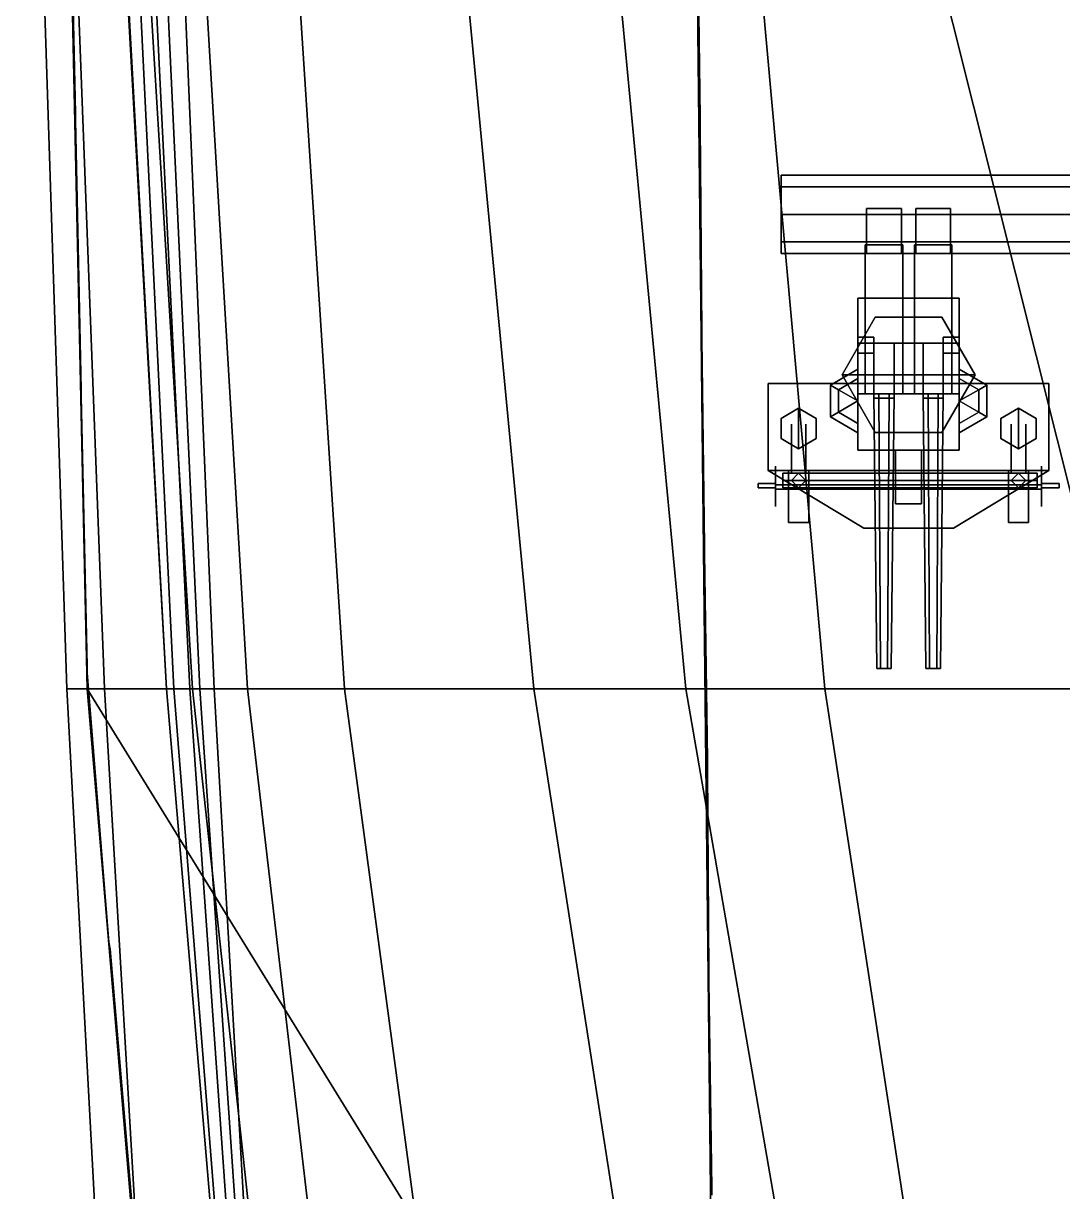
# Model space of a CAD drawing. Header units: millimetres. Extents: x -12 to 12, y -117 to 93.
# Drawn here: x -10.66 to -3.48, y -29.41 to -21.33 of the extents above; entities that cross this region are included whole.
import ezdxf

# ---------------------------------------------------------------- set-up
doc = ezdxf.new("R2010")
doc.units = ezdxf.units.MM
doc.header["$MEASUREMENT"] = 0
for name, color, linetype in [('barrel', 1, 'Continuous'), ('railings', 6, 'Continuous'), ('sleeve', 5, 'Continuous'), ('supersctucture', 3, 'Continuous'), ('turret', 2, 'Continuous')]:
    doc.layers.add(name, color=color, linetype=linetype)

msp = doc.modelspace()

# ---------------------------------------------------------------- linework, layer by layer
at = {"color": 2}
for points in [[(-5.5, -2.11, 28.78), (-5.46, -2.11, 28.74), (0, -22.46, 18.73), (-0.04, -22.47, 18.77)], [(-5.46, -2.11, 28.82), (-5.5, -2.11, 28.78), (-0.04, -22.47, 18.77), (0, -22.47, 18.81)], [(-5.46, -2.11, 28.74), (-5.42, -2.11, 28.78), (0.04, -22.47, 18.77), (0, -22.46, 18.73)], [(-5.42, -2.11, 28.78), (-5.46, -2.11, 28.82), (0, -22.47, 18.81), (0.04, -22.47, 18.77)]]:
    msp.add_3dface(points, dxfattribs=at)
for points in [[(-10.42, -16.72, 6.13), (-10.66, -16.72, 5.76), (-10.36, -25.93, 5.76), (-10.22, -25.93, 6.17)], [(-10.66, -16.72, 5.76), (-10.66, -16.72, 5.36), (-10.36, -25.93, 5.57), (-10.36, -25.93, 5.76)], [(-10.66, -16.72, 5.36), (-10.45, -16.72, 4.67), (-10.1, -25.93, 4.67), (-10.36, -25.93, 5.57)], [(-10.45, -16.72, 4.67), (-9.73, -16.72, 1.37), (-9.34, -25.93, 1.27), (-10.1, -25.93, 4.67)], [(-10.19, -16.72, -1.9), (-10.05, -16.72, -2.68), (-9.49, -25.93, -2.42), (-9.67, -25.93, -1.25)], [(-10.18, -16.72, -0.83), (-10.19, -16.72, -1.44), (-9.67, -25.93, -1.25), (-9.67, -25.93, -0.38)], [(-10.19, -16.72, -1.44), (-10.19, -16.72, -1.9), (-9.67, -25.93, -1.25)], [(-10.07, -16.72, -0.06), (-10.18, -16.72, -0.83), (-9.67, -25.93, -0.38), (-9.62, -25.93, -0.06)], [(-9.96, -16.72, 0.39), (-10.07, -16.72, -0.06), (-9.62, -25.93, -0.06), (-9.51, -25.93, 0.39)], [(-10.05, -16.72, -2.68), (-9.66, -16.72, -3.7), (-9.11, -25.93, -3.36), (-9.49, -25.93, -2.42)], [(-9.87, -16.72, 0.7), (-9.96, -16.72, 0.39), (-9.51, -25.93, 0.39), (-9.44, -25.93, 0.7)], [(-9.73, -16.72, 1.13), (-9.87, -16.72, 0.7), (-9.44, -25.93, 0.7), (-9.34, -25.93, 1.03)], [(-9.73, -16.72, 1.37), (-9.73, -16.72, 1.13), (-9.34, -25.93, 1.03), (-9.34, -25.93, 1.27)], [(-9.66, -16.72, -3.7), (-9.04, -16.72, -4.63), (-8.44, -25.93, -4.42), (-9.11, -25.93, -3.36)], [(-9.04, -16.72, -4.63), (-8.01, -16.72, -5.66), (-7.13, -25.93, -5.56), (-8.44, -25.93, -4.42)], [(-8.01, -16.72, -5.66), (-6.95, -16.72, -6.34), (-6.08, -25.93, -6.11), (-7.13, -25.93, -5.56)], [(-6.95, -16.72, -6.34), (-5.95, -16.72, -6.84), (-5.12, -25.93, -6.51), (-6.08, -25.93, -6.11)], [(-5.95, -16.72, -6.84), (-5.39, -16.72, -7.02), (-3.08, -25.93, -6.88), (-5.12, -25.93, -6.51)], [(0, -25.93, -7.11), (-3.08, -25.93, -6.88), (-5.39, -16.72, -7.02), (0, -16.72, -7.11)], [(-5.42, -22.8409, 13.6909), (-5.42, -22.38, 13.5), (-5.42, -22.4591, 13.3091), (-5.42, -22.92, 13.5)], [(-5.42, -22.65, 13.77), (-5.42, -22.4591, 13.6909), (-5.42, -22.38, 13.5), (-5.42, -22.8409, 13.6909)], [(-1.14, -22.38, 13.5), (-1.16, -22.4591, 13.3091), (-5.42, -22.4591, 13.3091), (-5.42, -22.38, 13.5)], [(-1.16, -22.4591, 13.6909), (-1.14, -22.38, 13.5), (-5.42, -22.38, 13.5), (-5.42, -22.4591, 13.6909)], [(-5.42, -22.92, 13.5), (-5.42, -22.4591, 13.3091), (-5.42, -22.65, 13.23), (-5.42, -22.8409, 13.3091)], [(-1.16, -22.4591, 13.3091), (-1.18, -22.65, 13.23), (-5.42, -22.65, 13.23), (-5.42, -22.4591, 13.3091)], [(-1.18, -22.65, 13.77), (-1.16, -22.4591, 13.6909), (-5.42, -22.4591, 13.6909), (-5.42, -22.65, 13.77)], [(-1.18, -22.65, 13.23), (-1.13, -22.8409, 13.3091), (-5.42, -22.8409, 13.3091), (-5.42, -22.65, 13.23)], [(-1.13, -22.8409, 13.6909), (-1.18, -22.65, 13.77), (-5.42, -22.65, 13.77), (-5.42, -22.8409, 13.6909)], [(-1.13, -22.8409, 13.3091), (-1.1, -22.92, 13.5), (-5.42, -22.92, 13.5), (-5.42, -22.8409, 13.3091)], [(-1.1, -22.92, 13.5), (-1.13, -22.8409, 13.6909), (-5.42, -22.8409, 13.6909), (-5.42, -22.92, 13.5)], [(-10.36, -25.93, 5.76), (-10.36, -25.93, 5.57), (-9.87, -34.99, 5.72), (-9.87, -34.99, 5.92)], [(-10.36, -25.93, 5.57), (-10.1, -25.93, 4.67), (-9.57, -34.99, 4.67), (-9.87, -34.99, 5.72)], [(-10.22, -25.93, 6.17), (-10.36, -25.93, 5.76), (-9.87, -34.99, 5.92), (-9.45, -34.99, 6.25)], [(-10.1, -25.93, 4.67), (-9.34, -25.93, 1.27), (-8.82, -34.99, 1.34), (-9.57, -34.99, 4.67)], [(-9.67, -25.93, -1.25), (-9.49, -25.93, -2.42), (-8.51, -34.99, -2.42), (-8.9, -34.99, -0.78)], [(-9.62, -25.93, -0.06), (-9.67, -25.93, -0.38), (-8.9, -34.99, -0.05), (-8.9, -34.99, 0.39)], [(-9.67, -25.93, -0.38), (-9.67, -25.93, -1.25), (-8.9, -34.99, -0.78), (-8.9, -34.99, -0.05)], [(-9.51, -25.93, 0.39), (-9.62, -25.93, -0.06), (-8.9, -34.99, 0.39), (-8.87, -34.99, 0.7)], [(-9.44, -25.93, 0.7), (-9.51, -25.93, 0.39), (-8.87, -34.99, 0.7), (-8.82, -34.99, 1.03)], [(-9.49, -25.93, -2.42), (-9.11, -25.93, -3.36), (-8.05, -34.99, -3.36), (-8.51, -34.99, -2.42)], [(-9.34, -25.93, 1.03), (-9.44, -25.93, 0.7), (-8.82, -34.99, 1.03)], [(-9.34, -25.93, 1.27), (-9.34, -25.93, 1.03), (-8.82, -34.99, 1.03), (-8.82, -34.99, 1.34)], [(-9.11, -25.93, -3.36), (-8.44, -25.93, -4.42), (-7.22, -34.99, -4.42), (-8.05, -34.99, -3.36)], [(-8.44, -25.93, -4.42), (-7.13, -25.93, -5.56), (-5.72, -34.99, -5.46), (-7.22, -34.99, -4.42)], [(-7.13, -25.93, -5.56), (-6.08, -25.93, -6.11), (-4.51, -34.99, -6.11), (-5.72, -34.99, -5.46)], [(-6.08, -25.93, -6.11), (-5.12, -25.93, -6.51), (-3.73, -34.99, -6.39), (-4.51, -34.99, -6.11)], [(-5.12, -25.93, -6.51), (-3.08, -25.93, -6.88), (-1.73, -34.99, -6.88), (-3.73, -34.99, -6.39)]]:
    msp.add_3dface(points)
at = {"layer": 'barrel'}
for points in [[(-4.78, -23.89, 10.28), (-4.745, -23.89, 10.2194), (-4.735, -25.79, 10.2367), (-4.76, -25.79, 10.28)], [(-4.745, -23.89, 10.3406), (-4.78, -23.89, 10.28), (-4.76, -25.79, 10.28), (-4.735, -25.79, 10.3233)], [(-4.745, -23.89, 10.2194), (-4.675, -23.89, 10.2194), (-4.685, -25.79, 10.2367), (-4.735, -25.79, 10.2367)], [(-4.675, -23.89, 10.3406), (-4.745, -23.89, 10.3406), (-4.735, -25.79, 10.3233), (-4.685, -25.79, 10.3233)], [(-4.675, -23.89, 10.2194), (-4.64, -23.89, 10.28), (-4.66, -25.79, 10.28), (-4.685, -25.79, 10.2367)], [(-4.64, -23.89, 10.28), (-4.675, -23.89, 10.3406), (-4.685, -25.79, 10.3233), (-4.66, -25.79, 10.28)], [(-4.44, -23.89, 10.28), (-4.405, -23.89, 10.2194), (-4.395, -25.79, 10.2367), (-4.42, -25.79, 10.28)], [(-4.405, -23.89, 10.3406), (-4.44, -23.89, 10.28), (-4.42, -25.79, 10.28), (-4.395, -25.79, 10.3233)], [(-4.405, -23.89, 10.2194), (-4.335, -23.89, 10.2194), (-4.345, -25.79, 10.2367), (-4.395, -25.79, 10.2367)], [(-4.335, -23.89, 10.3406), (-4.405, -23.89, 10.3406), (-4.395, -25.79, 10.3233), (-4.345, -25.79, 10.3233)], [(-4.335, -23.89, 10.2194), (-4.3, -23.89, 10.28), (-4.32, -25.79, 10.28), (-4.345, -25.79, 10.2367)], [(-4.3, -23.89, 10.28), (-4.335, -23.89, 10.3406), (-4.345, -25.79, 10.3233), (-4.32, -25.79, 10.28)], [(-4.66, -25.79, 10.28), (-4.76, -25.79, 10.28), (-4.735, -25.79, 10.2367), (-4.685, -25.79, 10.2367)], [(-4.685, -25.79, 10.3233), (-4.735, -25.79, 10.3233), (-4.76, -25.79, 10.28), (-4.66, -25.79, 10.28)], [(-4.345, -25.79, 10.3233), (-4.395, -25.79, 10.3233), (-4.42, -25.79, 10.28), (-4.32, -25.79, 10.28)], [(-4.32, -25.79, 10.28), (-4.42, -25.79, 10.28), (-4.395, -25.79, 10.2367), (-4.345, -25.79, 10.2367)]]:
    msp.add_3dface(points, dxfattribs=at)
at = {"layer": 'railings'}
for points in [[(-10.34, -20.09, 7.27), (-10.34, -20.09, 7.32), (-10.3, -21.95, 7.33), (-10.3, -21.95, 7.28)], [(-10.3, -21.95, 7.28), (-10.3, -21.95, 7.33), (-10.34, -20.09, 7.32), (-10.34, -20.09, 7.27)], [(-10.3, -21.95, 6.76), (-10.3, -21.95, 6.81), (-10.34, -20.09, 6.8), (-10.34, -20.09, 6.75)], [(-10.34, -20.09, 6.75), (-10.34, -20.09, 6.8), (-10.3, -21.95, 6.81), (-10.3, -21.95, 6.76)], [(-6, -20.55, 9.79), (-6, -20.55, 9.84), (-5.98, -21.98, 9.84), (-5.98, -21.98, 9.79)], [(-5.98, -21.98, 9.79), (-5.98, -21.98, 9.84), (-6, -20.55, 9.84), (-6, -20.55, 9.79)], [(-5.98, -21.98, 9.27), (-5.98, -21.98, 9.32), (-6, -20.55, 9.32), (-6, -20.55, 9.27)], [(-6, -20.55, 9.27), (-6, -20.55, 9.32), (-5.98, -21.98, 9.32), (-5.98, -21.98, 9.27)], [(-10.3, -22, 6.15), (-10.3, -21.95, 6.15), (-10.3, -21.95, 7.33), (-10.3, -22, 7.33)], [(-10.3, -22, 7.33), (-10.3, -21.95, 7.33), (-10.3, -21.95, 6.15), (-10.3, -22, 6.15)], [(-10.3, -22, 7.28), (-10.3, -22, 7.33), (-10.26, -23.86, 7.34), (-10.26, -23.86, 7.29)], [(-10.26, -23.86, 7.29), (-10.26, -23.86, 7.34), (-10.3, -22, 7.33), (-10.3, -22, 7.28)], [(-10.26, -23.86, 6.77), (-10.26, -23.86, 6.82), (-10.3, -22, 6.81), (-10.3, -22, 6.76)], [(-10.3, -22, 6.76), (-10.3, -22, 6.81), (-10.26, -23.86, 6.82), (-10.26, -23.86, 6.77)], [(-5.98, -22.03, 8.75), (-5.98, -21.98, 8.75), (-5.98, -21.98, 9.84), (-5.98, -22.03, 9.84)], [(-5.98, -22.03, 9.84), (-5.98, -21.98, 9.84), (-5.98, -21.98, 8.75), (-5.98, -22.03, 8.75)], [(-5.97, -23.46, 9.79), (-5.97, -23.46, 9.84), (-5.98, -22.03, 9.84), (-5.98, -22.03, 9.79)], [(-5.98, -22.03, 9.79), (-5.98, -22.03, 9.84), (-5.97, -23.46, 9.84), (-5.97, -23.46, 9.79)], [(-5.98, -22.03, 9.27), (-5.98, -22.03, 9.32), (-5.97, -23.46, 9.32), (-5.97, -23.46, 9.27)], [(-5.97, -23.46, 9.27), (-5.97, -23.46, 9.32), (-5.98, -22.03, 9.32), (-5.98, -22.03, 9.27)], [(-5.97, -23.51, 9.84), (-5.97, -23.46, 9.84), (-5.97, -23.46, 8.75), (-5.97, -23.51, 8.75)], [(-5.97, -23.51, 8.75), (-5.97, -23.46, 8.75), (-5.97, -23.46, 9.84), (-5.97, -23.51, 9.84)], [(-5.97, -23.51, 9.79), (-5.97, -23.51, 9.84), (-5.95, -24.94, 9.84), (-5.95, -24.94, 9.79)], [(-5.95, -24.94, 9.79), (-5.95, -24.94, 9.84), (-5.97, -23.51, 9.84), (-5.97, -23.51, 9.79)], [(-5.95, -24.94, 9.27), (-5.95, -24.94, 9.32), (-5.97, -23.51, 9.32), (-5.97, -23.51, 9.27)], [(-5.97, -23.51, 9.27), (-5.97, -23.51, 9.32), (-5.95, -24.94, 9.32), (-5.95, -24.94, 9.27)], [(-10.26, -23.91, 7.34), (-10.26, -23.86, 7.34), (-10.26, -23.86, 6.16), (-10.26, -23.91, 6.16)], [(-10.26, -23.91, 6.16), (-10.26, -23.86, 6.16), (-10.26, -23.86, 7.34), (-10.26, -23.91, 7.34)], [(-10.22, -25.77, 7.29), (-10.22, -25.77, 7.34), (-10.26, -23.91, 7.34), (-10.26, -23.91, 7.29)], [(-10.26, -23.91, 7.29), (-10.26, -23.91, 7.34), (-10.22, -25.77, 7.34), (-10.22, -25.77, 7.29)], [(-10.26, -23.91, 6.77), (-10.26, -23.91, 6.82), (-10.22, -25.77, 6.82), (-10.22, -25.77, 6.77)], [(-10.22, -25.77, 6.77), (-10.22, -25.77, 6.82), (-10.26, -23.91, 6.82), (-10.26, -23.91, 6.77)], [(-5.95, -24.99, 8.75), (-5.95, -24.94, 8.75), (-5.95, -24.94, 9.84), (-5.95, -24.99, 9.84)], [(-5.95, -24.99, 9.84), (-5.95, -24.94, 9.84), (-5.95, -24.94, 8.75), (-5.95, -24.99, 8.75)], [(-5.93, -26.42, 9.79), (-5.93, -26.42, 9.84), (-5.95, -24.99, 9.84), (-5.95, -24.99, 9.79)], [(-5.95, -24.99, 9.79), (-5.95, -24.99, 9.84), (-5.93, -26.42, 9.84), (-5.93, -26.42, 9.79)], [(-5.95, -24.99, 9.27), (-5.95, -24.99, 9.32), (-5.93, -26.42, 9.32), (-5.93, -26.42, 9.27)], [(-5.93, -26.42, 9.27), (-5.93, -26.42, 9.32), (-5.95, -24.99, 9.32), (-5.95, -24.99, 9.27)], [(-10.22, -25.82, 7.34), (-10.22, -25.77, 7.34), (-10.22, -25.77, 6.16), (-10.22, -25.82, 6.16)], [(-10.22, -25.82, 6.16), (-10.22, -25.77, 6.16), (-10.22, -25.77, 7.34), (-10.22, -25.82, 7.34)], [(-10.07, -27.68, 7.31), (-10.07, -27.68, 7.36), (-10.22, -25.82, 7.34), (-10.22, -25.82, 7.29)], [(-10.22, -25.82, 7.29), (-10.22, -25.82, 7.34), (-10.07, -27.68, 7.36), (-10.07, -27.68, 7.31)], [(-10.22, -25.82, 6.77), (-10.22, -25.82, 6.82), (-10.07, -27.68, 6.84), (-10.07, -27.68, 6.79)], [(-10.07, -27.68, 6.79), (-10.07, -27.68, 6.84), (-10.22, -25.82, 6.82), (-10.22, -25.82, 6.77)], [(-5.93, -26.47, 9.84), (-5.93, -26.42, 9.84), (-5.93, -26.42, 8.75), (-5.93, -26.47, 8.75)], [(-5.93, -26.47, 8.75), (-5.93, -26.42, 8.75), (-5.93, -26.42, 9.84), (-5.93, -26.47, 9.84)], [(-5.93, -26.47, 9.79), (-5.93, -26.47, 9.84), (-5.92, -27.9, 9.84), (-5.92, -27.9, 9.79)], [(-5.92, -27.9, 9.79), (-5.92, -27.9, 9.84), (-5.93, -26.47, 9.84), (-5.93, -26.47, 9.79)], [(-5.92, -27.9, 9.27), (-5.92, -27.9, 9.32), (-5.93, -26.47, 9.32), (-5.93, -26.47, 9.27)], [(-5.93, -26.47, 9.27), (-5.93, -26.47, 9.32), (-5.92, -27.9, 9.32), (-5.92, -27.9, 9.27)], [(-10.06, -27.73, 7.36), (-10.07, -27.68, 7.36), (-10.07, -27.68, 6.18), (-10.06, -27.73, 6.18)], [(-10.06, -27.73, 6.18), (-10.07, -27.68, 6.18), (-10.07, -27.68, 7.36), (-10.06, -27.73, 7.36)], [(-9.9, -29.59, 7.33), (-9.9, -29.59, 7.38), (-10.06, -27.73, 7.36), (-10.06, -27.73, 7.31)], [(-10.06, -27.73, 7.31), (-10.06, -27.73, 7.36), (-9.9, -29.59, 7.38), (-9.9, -29.59, 7.33)], [(-10.06, -27.73, 6.79), (-10.06, -27.73, 6.84), (-9.9, -29.59, 6.86), (-9.9, -29.59, 6.81)], [(-9.9, -29.59, 6.81), (-9.9, -29.59, 6.86), (-10.06, -27.73, 6.84), (-10.06, -27.73, 6.79)], [(-5.92, -27.95, 8.75), (-5.92, -27.9, 8.75), (-5.92, -27.9, 9.84), (-5.92, -27.95, 9.84)], [(-5.92, -27.95, 9.84), (-5.92, -27.9, 9.84), (-5.92, -27.9, 8.75), (-5.92, -27.95, 8.75)], [(-5.9, -29.38, 9.79), (-5.9, -29.38, 9.84), (-5.92, -27.95, 9.84), (-5.92, -27.95, 9.79)], [(-5.92, -27.95, 9.79), (-5.92, -27.95, 9.84), (-5.9, -29.38, 9.84), (-5.9, -29.38, 9.79)], [(-5.92, -27.95, 9.27), (-5.92, -27.95, 9.32), (-5.9, -29.38, 9.32), (-5.9, -29.38, 9.27)], [(-5.9, -29.38, 9.27), (-5.9, -29.38, 9.32), (-5.92, -27.95, 9.32), (-5.92, -27.95, 9.27)], [(-5.9, -29.43, 9.84), (-5.9, -29.38, 9.84), (-5.9, -29.38, 8.75), (-5.9, -29.43, 8.75)], [(-5.9, -29.43, 8.75), (-5.9, -29.38, 8.75), (-5.9, -29.38, 9.84), (-5.9, -29.43, 9.84)]]:
    msp.add_3dface(points, dxfattribs=at)
at = {"layer": 'sleeve'}
for points in [[(-4.83, -22.61, 10.09), (-4.83, -22.92, 10.09), (-4.83, -22.92, 10.4), (-4.83, -22.61, 10.4)], [(-4.59, -22.61, 10.4), (-4.59, -22.61, 10.09), (-4.83, -22.61, 10.09), (-4.83, -22.61, 10.4)], [(-4.83, -22.61, 10.4), (-4.83, -22.92, 10.4), (-4.59, -22.92, 10.4), (-4.59, -22.61, 10.4)], [(-4.59, -22.61, 10.09), (-4.59, -22.92, 10.09), (-4.83, -22.92, 10.09), (-4.83, -22.61, 10.09)], [(-4.59, -22.92, 10.4), (-4.59, -22.92, 10.09), (-4.59, -22.61, 10.09), (-4.59, -22.61, 10.4)], [(-4.49, -22.61, 10.4), (-4.49, -22.92, 10.4), (-4.25, -22.92, 10.4), (-4.25, -22.61, 10.4)], [(-4.25, -22.61, 10.4), (-4.25, -22.61, 10.09), (-4.49, -22.61, 10.09), (-4.49, -22.61, 10.4)], [(-4.49, -22.61, 10.09), (-4.49, -22.92, 10.09), (-4.49, -22.92, 10.4), (-4.49, -22.61, 10.4)], [(-4.25, -22.61, 10.09), (-4.25, -22.92, 10.09), (-4.49, -22.92, 10.09), (-4.49, -22.61, 10.09)], [(-4.25, -22.92, 10.4), (-4.25, -22.92, 10.09), (-4.25, -22.61, 10.09), (-4.25, -22.61, 10.4)], [(-4.84, -22.86, 10.15), (-4.84, -23.89, 10.15), (-4.84, -23.89, 10.47), (-4.84, -22.86, 10.47)], [(-4.84, -22.86, 10.47), (-4.84, -23.89, 10.47), (-4.58, -23.89, 10.47), (-4.58, -22.86, 10.47)], [(-4.58, -22.86, 10.15), (-4.58, -23.89, 10.15), (-4.84, -23.89, 10.15), (-4.84, -22.86, 10.15)], [(-4.58, -22.86, 10.47), (-4.58, -22.86, 10.15), (-4.84, -22.86, 10.15), (-4.84, -22.86, 10.47)], [(-4.83, -22.92, 10.15), (-4.83, -22.92, 10.09), (-4.59, -22.92, 10.09), (-4.59, -22.92, 10.15)], [(-4.58, -23.89, 10.47), (-4.58, -23.89, 10.15), (-4.58, -22.86, 10.15), (-4.58, -22.86, 10.47)], [(-4.24, -22.86, 10.15), (-4.24, -23.89, 10.15), (-4.5, -23.89, 10.15), (-4.5, -22.86, 10.15)], [(-4.24, -22.86, 10.47), (-4.24, -22.86, 10.15), (-4.5, -22.86, 10.15), (-4.5, -22.86, 10.47)], [(-4.5, -22.86, 10.15), (-4.5, -23.89, 10.15), (-4.5, -23.89, 10.47), (-4.5, -22.86, 10.47)], [(-4.5, -22.86, 10.47), (-4.5, -23.89, 10.47), (-4.24, -23.89, 10.47), (-4.24, -22.86, 10.47)], [(-4.49, -22.92, 10.15), (-4.49, -22.92, 10.09), (-4.25, -22.92, 10.09), (-4.25, -22.92, 10.15)], [(-4.24, -23.89, 10.47), (-4.24, -23.89, 10.15), (-4.24, -22.86, 10.15), (-4.24, -22.86, 10.47)], [(-4.19, -23.23, 9.96), (-4.19, -23.54, 9.74), (-4.89, -23.54, 9.74), (-4.89, -23.23, 9.96)], [(-4.89, -23.23, 9.96), (-4.89, -23.54, 9.74), (-4.89, -23.54, 10.15), (-4.89, -23.23, 10.15)], [(-4.89, -23.23, 10.15), (-4.89, -23.54, 10.15), (-4.19, -23.54, 10.15), (-4.19, -23.23, 10.15)], [(-4.19, -23.23, 10.15), (-4.19, -23.23, 9.96), (-4.89, -23.23, 9.96), (-4.89, -23.23, 10.15)], [(-4.19, -23.54, 10.15), (-4.19, -23.54, 9.74), (-4.19, -23.23, 9.96), (-4.19, -23.23, 10.15)], [(-4.89, -23.54, 10.15), (-4.89, -23.54, 9.74), (-4.19, -23.54, 9.74), (-4.19, -23.54, 10.15)], [(-4.78, -23.54, 9.74), (-4.78, -23.92, 9.74), (-4.78, -23.92, 10.15), (-4.78, -23.54, 10.15)], [(-4.64, -23.54, 9.74), (-4.64, -23.92, 9.74), (-4.78, -23.92, 9.74), (-4.78, -23.54, 9.74)], [(-4.64, -23.92, 10.15), (-4.64, -23.92, 9.74), (-4.64, -23.54, 9.74), (-4.64, -23.54, 10.15)], [(-4.44, -23.54, 9.74), (-4.44, -23.92, 9.74), (-4.44, -23.92, 10.15), (-4.44, -23.54, 10.15)], [(-4.3, -23.54, 9.74), (-4.3, -23.92, 9.74), (-4.44, -23.92, 9.74), (-4.44, -23.54, 9.74)], [(-4.3, -23.92, 10.15), (-4.3, -23.92, 9.74), (-4.3, -23.54, 9.74), (-4.3, -23.54, 10.15)], [(-4.84, -23.89, 10.47), (-4.84, -23.89, 10.15), (-4.58, -23.89, 10.15), (-4.58, -23.89, 10.47)], [(-4.78, -23.89, 10.15), (-4.78, -23.92, 10.15), (-4.64, -23.92, 10.15), (-4.64, -23.89, 10.15)], [(-4.5, -23.89, 10.47), (-4.5, -23.89, 10.15), (-4.24, -23.89, 10.15), (-4.24, -23.89, 10.47)], [(-4.44, -23.89, 10.15), (-4.44, -23.92, 10.15), (-4.3, -23.92, 10.15), (-4.3, -23.89, 10.15)], [(-4.78, -23.92, 10.15), (-4.78, -23.92, 9.74), (-4.64, -23.92, 9.74), (-4.64, -23.92, 10.15)], [(-4.44, -23.92, 10.15), (-4.44, -23.92, 9.74), (-4.3, -23.92, 9.74), (-4.3, -23.92, 10.15)]]:
    msp.add_3dface(points, dxfattribs=at)
at = {"layer": 'supersctucture'}
for points in [[(-10.42, -16.72, 6.13), (-10.22, -25.93, 6.17), (-5.87, -32.98, 6.18), (-6.13, -9.15, 6.09)], [(-6.13, -9.15, 8.75), (-5.87, -32.98, 8.75), (5.87, -32.98, 8.75), (6.13, -9.15, 8.75)], [(-6.13, -9.15, 6.09), (-5.87, -32.98, 6.18), (-5.87, -32.98, 8.75), (-6.13, -9.15, 8.75)], [(-10.22, -25.93, 6.17), (-9.45, -34.99, 6.25), (-9.45, -34.99, 6.25), (-5.87, -32.98, 6.18)]]:
    msp.add_3dface(points, dxfattribs=at)
at = {"layer": 'turret'}
for points in [[(-4.31, -23.3616, 8.95), (-4.77, -23.3616, 8.95), (-5, -23.76, 8.95), (-4.08, -23.76, 8.95)], [(-4.77, -23.3616, 8.75), (-5, -23.76, 8.75), (-5, -23.76, 8.95), (-4.77, -23.3616, 8.95)], [(-4.31, -23.3616, 8.75), (-4.77, -23.3616, 8.75), (-4.77, -23.3616, 8.95), (-4.31, -23.3616, 8.95)], [(-4.08, -23.76, 8.75), (-4.31, -23.3616, 8.75), (-4.31, -23.3616, 8.95), (-4.08, -23.76, 8.95)], [(-4.89, -23.61, 9.67), (-4.89, -23.89, 9.67), (-4.89, -23.89, 10.01), (-4.89, -23.5, 10.01)], [(-4.78, -23.5, 10.01), (-4.78, -23.61, 9.67), (-4.89, -23.61, 9.67), (-4.89, -23.5, 10.01)], [(-4.89, -23.5, 10.01), (-4.89, -23.89, 10.01), (-4.78, -23.89, 10.01), (-4.78, -23.5, 10.01)], [(-4.78, -23.89, 10.01), (-4.78, -23.89, 9.67), (-4.78, -23.61, 9.67), (-4.78, -23.5, 10.01)], [(-4.3, -23.61, 9.67), (-4.3, -23.89, 9.67), (-4.3, -23.89, 10.01), (-4.3, -23.5, 10.01)], [(-4.19, -23.5, 10.01), (-4.19, -23.61, 9.67), (-4.3, -23.61, 9.67), (-4.3, -23.5, 10.01)], [(-4.3, -23.5, 10.01), (-4.3, -23.89, 10.01), (-4.19, -23.89, 10.01), (-4.19, -23.5, 10.01)], [(-4.19, -23.89, 10.01), (-4.19, -23.89, 9.67), (-4.19, -23.61, 9.67), (-4.19, -23.5, 10.01)], [(-4.89, -23.61, 9.1), (-4.89, -23.89, 8.95), (-4.89, -23.89, 9.67), (-4.89, -23.61, 9.67)], [(-4.78, -23.61, 9.1), (-4.78, -23.89, 8.95), (-4.89, -23.89, 8.95), (-4.89, -23.61, 9.1)], [(-4.78, -23.61, 9.67), (-4.78, -23.61, 9.1), (-4.89, -23.61, 9.1), (-4.89, -23.61, 9.67)], [(-4.78, -23.89, 9.67), (-4.78, -23.89, 8.95), (-4.78, -23.61, 9.1), (-4.78, -23.61, 9.67)], [(-4.19, -23.61, 9.67), (-4.19, -23.61, 9.1), (-4.3, -23.61, 9.1), (-4.3, -23.61, 9.67)], [(-4.3, -23.61, 9.1), (-4.3, -23.89, 8.95), (-4.3, -23.89, 9.67), (-4.3, -23.61, 9.67)], [(-4.19, -23.61, 9.1), (-4.19, -23.89, 8.95), (-4.3, -23.89, 8.95), (-4.3, -23.61, 9.1)], [(-4.19, -23.89, 9.67), (-4.19, -23.89, 8.95), (-4.19, -23.61, 9.1), (-4.19, -23.61, 9.67)], [(-5.0247, -23.8622, 9.0544), (-5.0805, -23.83, 9.21), (-4.89, -23.72, 9.21), (-4.89, -23.7844, 9.0544)], [(-4.89, -23.7844, 9.7356), (-4.89, -23.72, 9.58), (-5.0805, -23.83, 9.58), (-5.0247, -23.8622, 9.7356)], [(-5.0805, -23.83, 9.58), (-4.89, -23.72, 9.58), (-4.89, -23.72, 9.21), (-5.0805, -23.83, 9.21)], [(-4.19, -23.7844, 9.0544), (-4.19, -23.72, 9.21), (-3.9995, -23.83, 9.21), (-4.0553, -23.8622, 9.0544)], [(-4.0553, -23.8622, 9.7356), (-3.9995, -23.83, 9.58), (-4.19, -23.72, 9.58), (-4.19, -23.7844, 9.7356)], [(-4.19, -23.72, 9.58), (-3.9995, -23.83, 9.58), (-3.9995, -23.83, 9.21), (-4.19, -23.72, 9.21)], [(-3.57, -23.82, 8.95), (-3.57, -24.42, 8.95), (-5.51, -24.42, 8.95), (-5.51, -23.82, 8.95)], [(-5.51, -23.82, 8.95), (-5.51, -24.42, 8.95), (-3.57, -24.42, 8.95), (-3.57, -23.82, 8.95)], [(-4.89, -23.94, 8.99), (-5.0247, -23.8622, 9.0544), (-4.89, -23.7844, 9.0544), (-4.89, -23.94, 8.99)], [(-4.89, -23.94, 9.8), (-4.89, -23.7844, 9.7356), (-5.0247, -23.8622, 9.7356), (-4.89, -23.94, 9.8)], [(-4.08, -23.76, 8.95), (-5, -23.76, 8.95), (-4.77, -24.1584, 8.95), (-4.31, -24.1584, 8.95)], [(-5, -23.76, 8.75), (-4.77, -24.1584, 8.75), (-4.77, -24.1584, 8.95), (-5, -23.76, 8.95)], [(-4.31, -24.1584, 8.75), (-4.08, -23.76, 8.75), (-4.08, -23.76, 8.95), (-4.31, -24.1584, 8.95)], [(-4.19, -23.94, 8.99), (-4.19, -23.7844, 9.0544), (-4.0553, -23.8622, 9.0544), (-4.19, -23.94, 8.99)], [(-4.19, -23.94, 9.8), (-4.0553, -23.8622, 9.7356), (-4.19, -23.7844, 9.7356), (-4.19, -23.94, 9.8)], [(-5.0247, -24.0178, 9.7356), (-5.0247, -23.8622, 9.7356), (-5.0805, -23.83, 9.58), (-5.0805, -24.05, 9.58)], [(-5.0805, -24.05, 9.58), (-5.0805, -23.83, 9.58), (-5.0805, -23.83, 9.21), (-5.0805, -24.05, 9.21)], [(-4.89, -23.94, 8.99), (-5.0247, -24.0178, 9.0544), (-5.0247, -23.8622, 9.0544), (-4.89, -23.94, 8.99)], [(-4.89, -23.94, 9.8), (-5.0247, -23.8622, 9.7356), (-5.0247, -24.0178, 9.7356), (-4.89, -23.94, 9.8)], [(-4.89, -23.89, 8.95), (-4.89, -24.28, 8.95), (-4.89, -24.28, 9.68), (-4.89, -23.89, 10.01)], [(-4.89, -23.89, 10.01), (-4.89, -24.28, 9.68), (-4.19, -24.28, 9.68), (-4.19, -23.89, 10.01)], [(-4.19, -23.89, 8.95), (-4.19, -24.28, 8.95), (-4.89, -24.28, 8.95), (-4.89, -23.89, 8.95)], [(-4.3, -23.89, 10.01), (-4.3, -23.89, 8.95), (-4.78, -23.89, 8.95), (-4.78, -23.89, 10.01)], [(-4.19, -23.94, 8.99), (-4.0553, -23.8622, 9.0544), (-4.0553, -24.0178, 9.0544), (-4.19, -23.94, 8.99)], [(-4.19, -23.94, 9.8), (-4.0553, -24.0178, 9.7356), (-4.0553, -23.8622, 9.7356), (-4.19, -23.94, 9.8)], [(-4.19, -24.28, 9.68), (-4.19, -24.28, 8.95), (-4.19, -23.89, 8.95), (-4.19, -23.89, 10.01)], [(-4.0553, -23.8622, 9.0544), (-3.9995, -23.83, 9.21), (-3.9995, -24.05, 9.21), (-4.0553, -24.0178, 9.0544)], [(-4.0553, -24.0178, 9.7356), (-3.9995, -24.05, 9.58), (-3.9995, -23.83, 9.58), (-4.0553, -23.8622, 9.7356)], [(-3.9995, -23.83, 9.58), (-3.9995, -24.05, 9.58), (-3.9995, -24.05, 9.21), (-3.9995, -23.83, 9.21)], [(-4.89, -23.94, 8.99), (-4.89, -24.0956, 9.0544), (-5.0247, -24.0178, 9.0544), (-4.89, -23.94, 8.99)], [(-4.89, -23.94, 9.8), (-5.0247, -24.0178, 9.7356), (-4.89, -24.0956, 9.7356), (-4.89, -23.94, 9.8)], [(-4.19, -23.94, 8.99), (-4.0553, -24.0178, 9.0544), (-4.19, -24.0956, 9.0544), (-4.19, -23.94, 8.99)], [(-4.19, -23.94, 9.8), (-4.19, -24.0956, 9.7356), (-4.0553, -24.0178, 9.7356), (-4.19, -23.94, 9.8)], [(-5.3, -23.99, 9.43), (-5.3, -24.27, 9.43), (-5.4212, -24.2, 9.43), (-5.4212, -24.06, 9.43)], [(-5.4212, -24.06, 9.43), (-5.4212, -24.2, 9.43), (-5.3, -24.27, 9.43), (-5.3, -23.99, 9.43)], [(-5.1788, -24.06, 9.43), (-5.1788, -24.2, 9.43), (-5.3, -24.27, 9.43), (-5.3, -23.99, 9.43)], [(-5.3, -23.99, 9.43), (-5.3, -24.27, 9.43), (-5.1788, -24.2, 9.43), (-5.1788, -24.06, 9.43)], [(-4.89, -24.0956, 9.0544), (-4.89, -24.16, 9.21), (-5.0805, -24.05, 9.21), (-5.0247, -24.0178, 9.0544)], [(-5.0247, -24.0178, 9.7356), (-5.0805, -24.05, 9.58), (-4.89, -24.16, 9.58), (-4.89, -24.0956, 9.7356)], [(-4.89, -24.16, 9.58), (-5.0805, -24.05, 9.58), (-5.0805, -24.05, 9.21), (-4.89, -24.16, 9.21)], [(-4.0553, -24.0178, 9.0544), (-3.9995, -24.05, 9.21), (-4.19, -24.16, 9.21), (-4.19, -24.0956, 9.0544)], [(-4.19, -24.0956, 9.7356), (-4.19, -24.16, 9.58), (-3.9995, -24.05, 9.58), (-4.0553, -24.0178, 9.7356)], [(-3.9995, -24.05, 9.58), (-4.19, -24.16, 9.58), (-4.19, -24.16, 9.21), (-3.9995, -24.05, 9.21)], [(-3.9012, -24.06, 9.43), (-3.9012, -24.2, 9.43), (-3.78, -24.27, 9.43), (-3.78, -23.99, 9.43)], [(-3.78, -23.99, 9.43), (-3.78, -24.27, 9.43), (-3.9012, -24.2, 9.43), (-3.9012, -24.06, 9.43)], [(-3.78, -23.99, 9.43), (-3.78, -24.27, 9.43), (-3.6588, -24.2, 9.43), (-3.6588, -24.06, 9.43)], [(-3.6588, -24.06, 9.43), (-3.6588, -24.2, 9.43), (-3.78, -24.27, 9.43), (-3.78, -23.99, 9.43)], [(-5.35, -24.44, 9.19), (-5.35, -24.44, 9.26), (-5.35, -24.19, 9.26), (-5.35, -24.1, 9.19)], [(-5.35, -24.1, 9.19), (-5.35, -24.19, 9.26), (-5.35, -24.44, 9.26), (-5.35, -24.44, 9.19)], [(-5.35, -24.1, 9.19), (-5.35, -24.19, 9.26), (-5.35, -24.19, 9.43), (-5.35, -24.1, 9.43)], [(-5.35, -24.1, 9.43), (-5.35, -24.19, 9.43), (-5.35, -24.19, 9.26), (-5.35, -24.1, 9.19)], [(-5.25, -24.44, 9.19), (-5.25, -24.44, 9.26), (-5.25, -24.19, 9.26), (-5.25, -24.1, 9.19)], [(-5.25, -24.1, 9.19), (-5.25, -24.19, 9.26), (-5.25, -24.44, 9.26), (-5.25, -24.44, 9.19)], [(-3.83, -24.44, 9.19), (-3.83, -24.44, 9.26), (-3.83, -24.19, 9.26), (-3.83, -24.1, 9.19)], [(-3.83, -24.1, 9.19), (-3.83, -24.19, 9.26), (-3.83, -24.44, 9.26), (-3.83, -24.44, 9.19)], [(-3.83, -24.1, 9.19), (-3.83, -24.19, 9.26), (-3.83, -24.19, 9.43), (-3.83, -24.1, 9.43)], [(-3.83, -24.1, 9.43), (-3.83, -24.19, 9.43), (-3.83, -24.19, 9.26), (-3.83, -24.1, 9.19)], [(-3.73, -24.1, 9.19), (-3.73, -24.19, 9.26), (-3.73, -24.44, 9.26), (-3.73, -24.44, 9.19)], [(-3.73, -24.44, 9.19), (-3.73, -24.44, 9.26), (-3.73, -24.19, 9.26), (-3.73, -24.1, 9.19)], [(-4.77, -24.1584, 8.75), (-4.31, -24.1584, 8.75), (-4.31, -24.1584, 8.95), (-4.77, -24.1584, 8.95)], [(-4.89, -24.28, 9.68), (-4.89, -24.28, 8.95), (-4.19, -24.28, 8.95), (-4.19, -24.28, 9.68)], [(-4.63, -24.28, 9.13), (-4.63, -24.65, 9.29), (-4.63, -24.65, 9.5), (-4.63, -24.28, 9.68)], [(-4.63, -24.28, 9.68), (-4.63, -24.65, 9.5), (-4.45, -24.65, 9.5), (-4.45, -24.28, 9.68)], [(-4.45, -24.28, 9.13), (-4.45, -24.65, 9.29), (-4.63, -24.65, 9.29), (-4.63, -24.28, 9.13)], [(-4.45, -24.65, 9.5), (-4.45, -24.65, 9.29), (-4.45, -24.28, 9.13), (-4.45, -24.28, 9.68)], [(-3.57, -24.42, 8.95), (-4.23, -24.82, 8.95), (-4.85, -24.82, 8.95), (-5.51, -24.42, 8.95)], [(-5.51, -24.42, 8.95), (-4.85, -24.82, 8.95), (-4.23, -24.82, 8.95), (-3.57, -24.42, 8.95)], [(-5.46, -24.39, 9.39), (-5.46, -24.67, 9.39), (-5.46, -24.6, 9.2688), (-5.46, -24.46, 9.2688)], [(-5.46, -24.46, 9.2688), (-5.46, -24.6, 9.2688), (-5.46, -24.67, 9.39), (-5.46, -24.39, 9.39)], [(-5.46, -24.46, 9.5112), (-5.46, -24.6, 9.5112), (-5.46, -24.67, 9.39), (-5.46, -24.39, 9.39)], [(-5.46, -24.39, 9.39), (-5.46, -24.67, 9.39), (-5.46, -24.6, 9.5112), (-5.46, -24.46, 9.5112)], [(-5.41, -24.54, 10), (-5.41, -24.49, 10.05), (-5.41, -24.44, 10), (-5.41, -24.49, 9.95)], [(-3.65, -24.44, 10), (-3.65, -24.49, 9.95), (-5.41, -24.49, 9.95), (-5.41, -24.44, 10)], [(-3.65, -24.49, 10.05), (-3.65, -24.44, 10), (-5.41, -24.44, 10), (-5.41, -24.49, 10.05)], [(-5.23, -24.42, 9.44), (-5.23, -24.42, 8.95), (-5.37, -24.42, 8.95), (-5.37, -24.42, 9.44)], [(-5.37, -24.42, 8.95), (-5.37, -24.78, 8.95), (-5.37, -24.78, 9.44), (-5.37, -24.42, 9.44)], [(-5.37, -24.42, 9.44), (-5.37, -24.78, 9.44), (-5.23, -24.78, 9.44), (-5.23, -24.42, 9.44)], [(-5.3, -24.44, 9.44), (-5.35, -24.49, 9.44), (-5.35, -24.49, 9.95), (-5.3, -24.44, 10)], [(-5.25, -24.49, 9.44), (-5.3, -24.44, 9.44), (-5.3, -24.44, 10), (-5.25, -24.49, 9.95)], [(-5.23, -24.78, 9.44), (-5.23, -24.78, 8.95), (-5.23, -24.42, 8.95), (-5.23, -24.42, 9.44)], [(-3.85, -24.42, 8.95), (-3.85, -24.78, 8.95), (-3.85, -24.78, 9.44), (-3.85, -24.42, 9.44)], [(-3.71, -24.42, 9.44), (-3.71, -24.42, 8.95), (-3.85, -24.42, 8.95), (-3.85, -24.42, 9.44)], [(-3.85, -24.42, 9.44), (-3.85, -24.78, 9.44), (-3.71, -24.78, 9.44), (-3.71, -24.42, 9.44)], [(-3.78, -24.44, 9.44), (-3.83, -24.49, 9.44), (-3.83, -24.49, 9.95), (-3.78, -24.44, 10)], [(-3.73, -24.49, 9.44), (-3.78, -24.44, 9.44), (-3.78, -24.44, 10), (-3.73, -24.49, 9.95)], [(-3.71, -24.78, 9.44), (-3.71, -24.78, 8.95), (-3.71, -24.42, 8.95), (-3.71, -24.42, 9.44)], [(-3.65, -24.49, 9.95), (-3.65, -24.44, 10), (-3.65, -24.49, 10.05), (-3.65, -24.54, 10)], [(-3.62, -24.39, 9.39), (-3.62, -24.67, 9.39), (-3.62, -24.6, 9.5112), (-3.62, -24.46, 9.5112)], [(-3.62, -24.46, 9.5112), (-3.62, -24.6, 9.5112), (-3.62, -24.67, 9.39), (-3.62, -24.39, 9.39)], [(-3.62, -24.39, 9.39), (-3.62, -24.67, 9.39), (-3.62, -24.6, 9.2688), (-3.62, -24.46, 9.2688)], [(-3.62, -24.46, 9.2688), (-3.62, -24.6, 9.2688), (-3.62, -24.67, 9.39), (-3.62, -24.39, 9.39)], [(-5.58, -24.54, 9.3), (-5.58, -24.51, 9.3173), (-5.58, -24.51, 9.2827)], [(-5.46, -24.51, 9.2827), (-5.46, -24.54, 9.3), (-5.58, -24.54, 9.3), (-5.58, -24.51, 9.2827)], [(-5.46, -24.51, 9.3173), (-5.46, -24.51, 9.2827), (-5.58, -24.51, 9.2827), (-5.58, -24.51, 9.3173)], [(-5.46, -24.54, 9.3), (-5.46, -24.51, 9.3173), (-5.58, -24.51, 9.3173), (-5.58, -24.54, 9.3)], [(-3.62, -24.52, 9.3727), (-3.62, -24.55, 9.39), (-5.46, -24.55, 9.39), (-5.46, -24.52, 9.3727)], [(-3.62, -24.52, 9.4073), (-3.62, -24.52, 9.3727), (-5.46, -24.52, 9.3727), (-5.46, -24.52, 9.4073)], [(-3.62, -24.55, 9.39), (-3.62, -24.52, 9.4073), (-5.46, -24.52, 9.4073), (-5.46, -24.55, 9.39)], [(-3.65, -24.49, 9.95), (-3.65, -24.54, 10), (-5.41, -24.54, 10), (-5.41, -24.49, 9.95)], [(-3.65, -24.54, 10), (-3.65, -24.49, 10.05), (-5.41, -24.49, 10.05), (-5.41, -24.54, 10)], [(-5.23, -24.5897, 8.95), (-5.23, -24.78, 8.95), (-5.37, -24.78, 8.95), (-5.37, -24.5048, 8.95)], [(-5.35, -24.49, 9.44), (-5.3, -24.54, 9.44), (-5.3, -24.54, 10), (-5.35, -24.49, 9.95)], [(-5.3, -24.54, 9.44), (-5.25, -24.49, 9.44), (-5.25, -24.49, 9.95), (-5.3, -24.54, 10)], [(-3.71, -24.5048, 8.95), (-3.71, -24.78, 8.95), (-3.85, -24.78, 8.95), (-3.85, -24.5897, 8.95)], [(-3.83, -24.49, 9.44), (-3.78, -24.54, 9.44), (-3.78, -24.54, 10), (-3.83, -24.49, 9.95)], [(-3.78, -24.54, 9.44), (-3.73, -24.49, 9.44), (-3.73, -24.49, 9.95), (-3.78, -24.54, 10)], [(-3.5, -24.51, 9.4627), (-3.5, -24.54, 9.48), (-3.62, -24.54, 9.48), (-3.62, -24.51, 9.4627)], [(-3.5, -24.51, 9.4973), (-3.5, -24.51, 9.4627), (-3.62, -24.51, 9.4627), (-3.62, -24.51, 9.4973)], [(-3.5, -24.54, 9.48), (-3.5, -24.51, 9.4973), (-3.62, -24.51, 9.4973), (-3.62, -24.54, 9.48)], [(-3.5, -24.51, 9.4627), (-3.5, -24.51, 9.4627), (-3.5, -24.51, 9.4973), (-3.5, -24.54, 9.48)], [(-4.63, -24.65, 9.5), (-4.63, -24.65, 9.29), (-4.45, -24.65, 9.29), (-4.45, -24.65, 9.5)], [(-5.37, -24.78, 9.44), (-5.37, -24.78, 8.95), (-5.23, -24.78, 8.95), (-5.23, -24.78, 9.44)], [(-3.85, -24.78, 9.44), (-3.85, -24.78, 8.95), (-3.71, -24.78, 8.95), (-3.71, -24.78, 9.44)]]:
    msp.add_3dface(points, dxfattribs=at)

doc.saveas('drawing.dxf')
